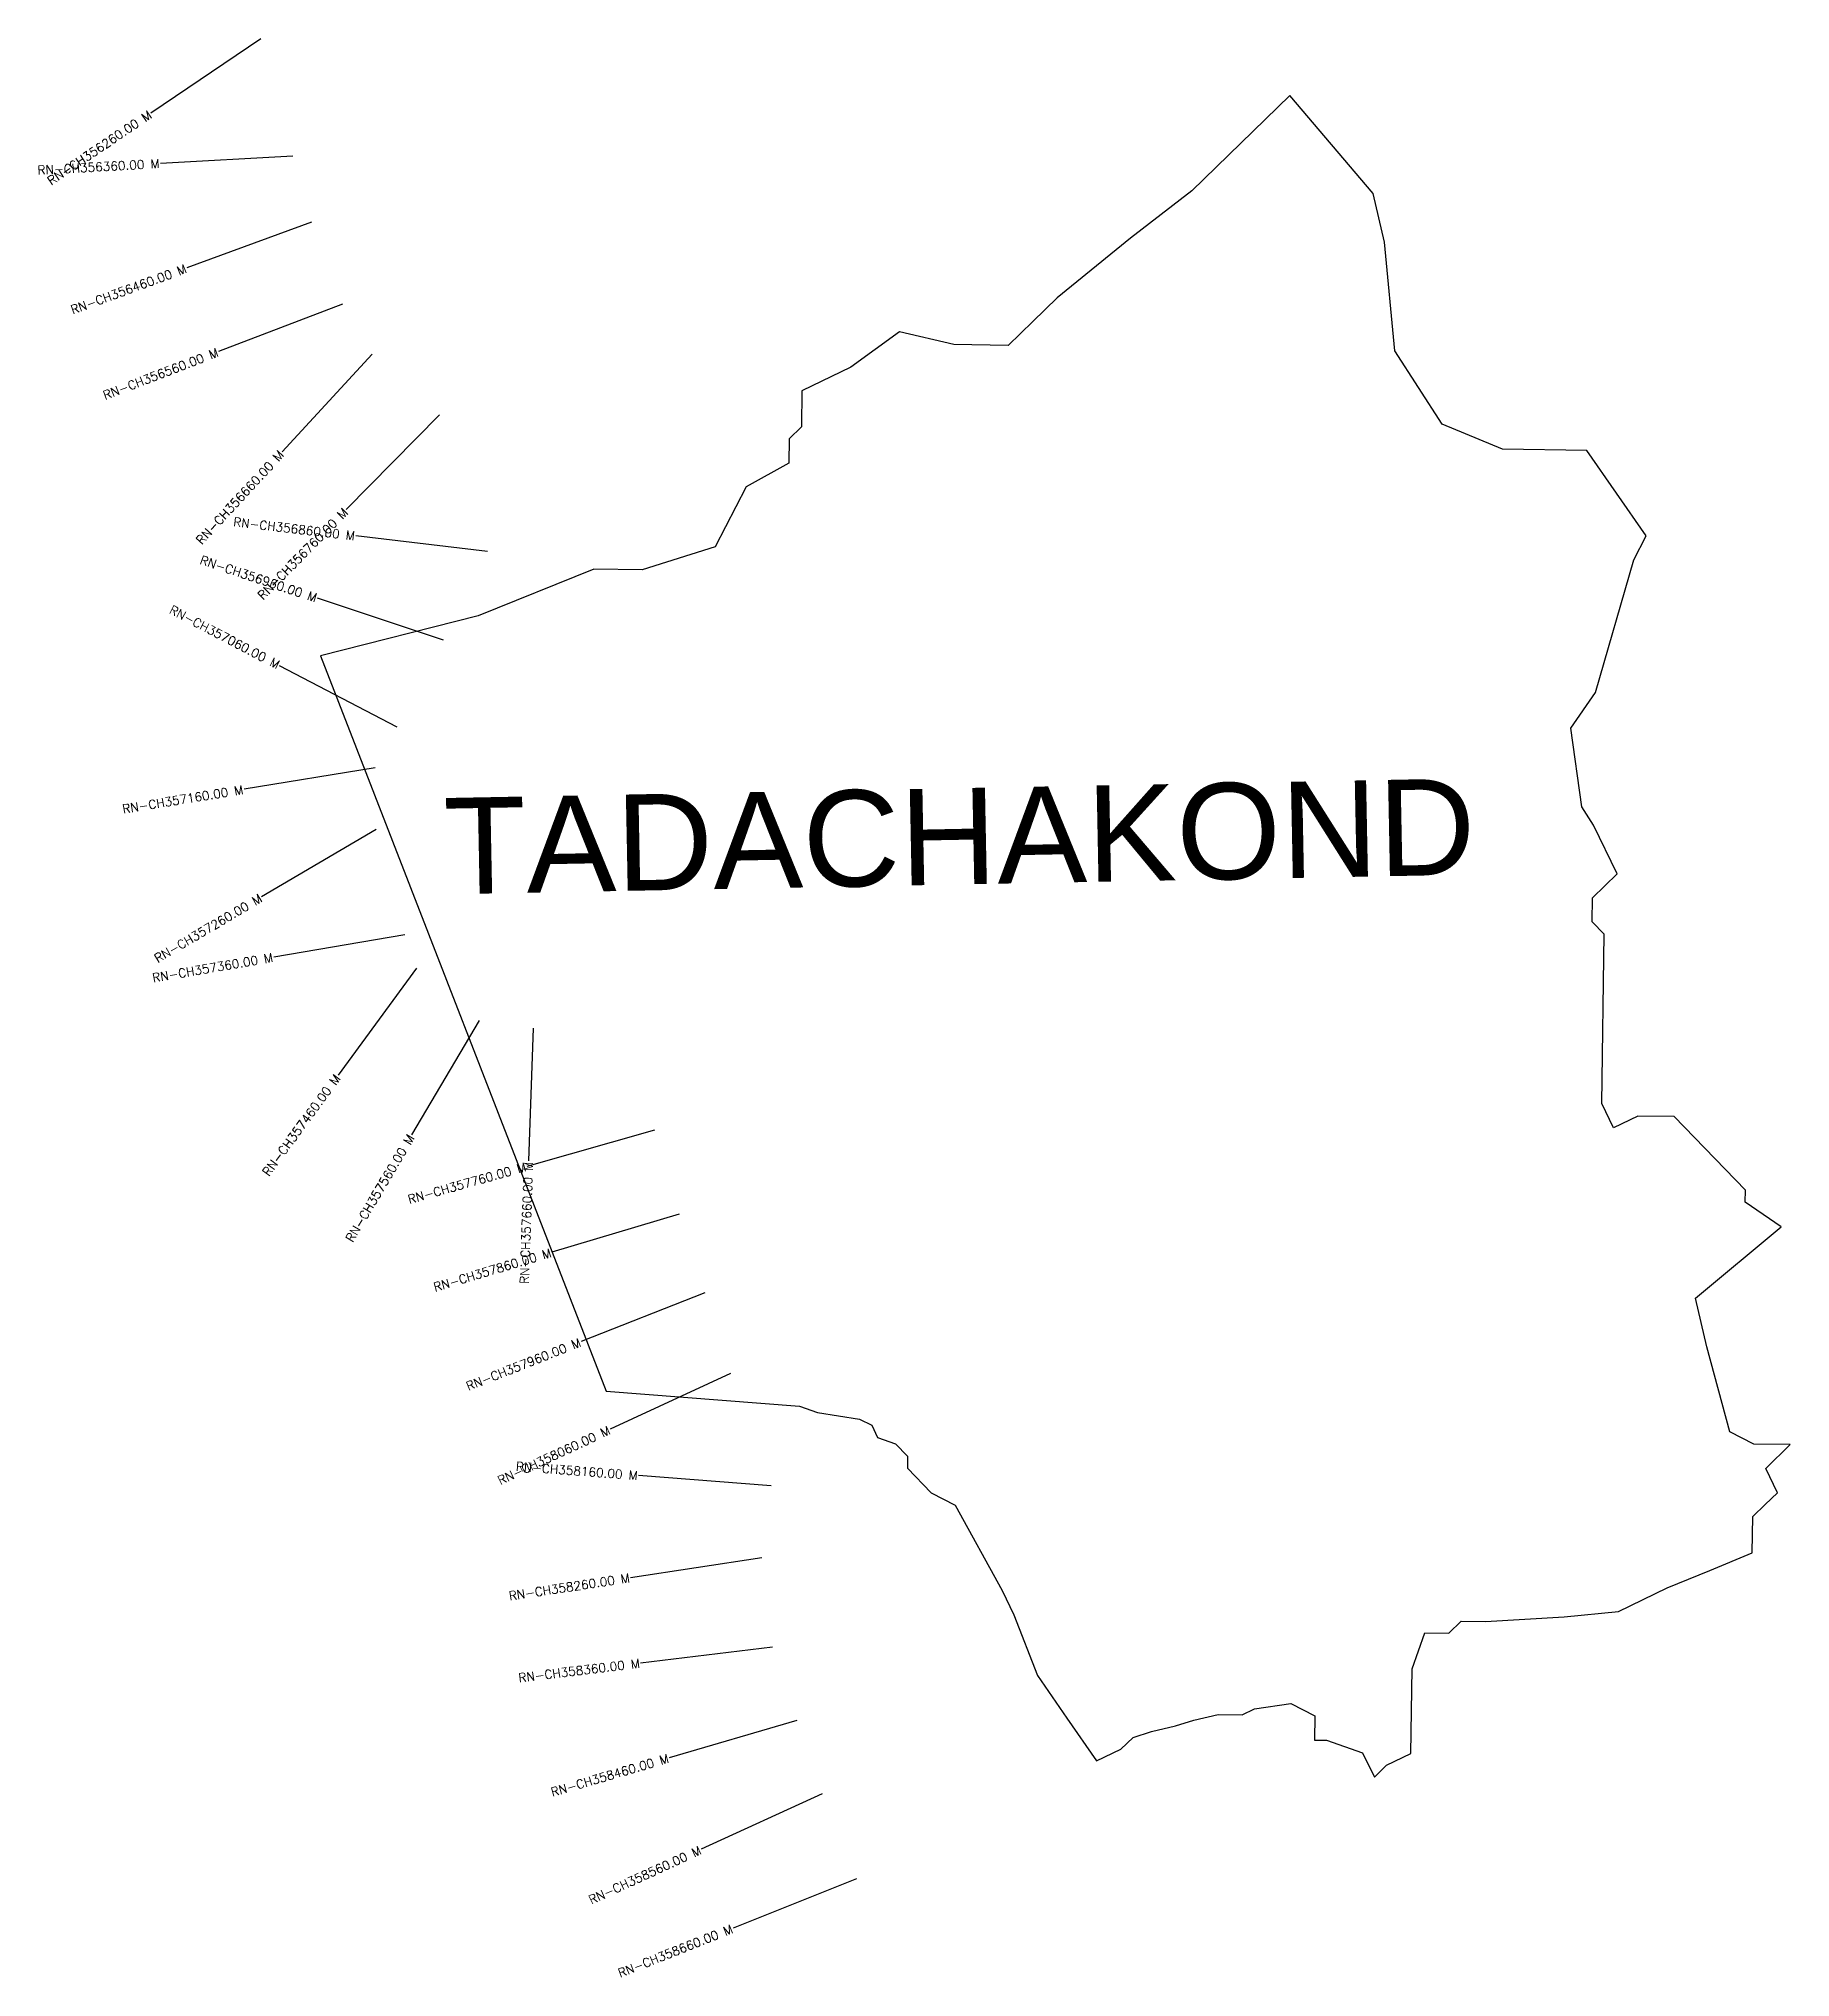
# Model space of a CAD drawing. Header units: metres. Extents: x 296343 to 298321, y 1974686 to 1976875.
import ezdxf
from ezdxf.enums import TextEntityAlignment as Align

# ---------------------------------------------------------------- set-up
doc = ezdxf.new("R2010")
doc.units = ezdxf.units.M
doc.header["$MEASUREMENT"] = 0
for name, color, linetype in [('CS', 134, 'Continuous'), ('CSMark', 6, 'Continuous'), ('VILLAGE BOUNDRY', 10, 'Continuous'), ('VILLAGE NAME', 250, 'Continuous')]:
    doc.layers.add(name, color=color, linetype=linetype)
doc.styles.get("Standard").update_dxf_attribs({"font": 'simplex.shx'})

msp = doc.modelspace()

# ---------------------------------------------------------------- linework, layer by layer
at = {"layer": 'CS'}
for p, q in [((296593.8, 1976875.5), (296469.5, 1976791.5)), ((296630, 1976743), (296480.3, 1976734.7)), ((296650.9, 1976668.4), (296510.1, 1976616.7)), ((296685.9, 1976575.9), (296545.9, 1976522.1)), ((296719.3, 1976519.1), (296617.6, 1976408.9)), ((296795.3, 1976450.7), (296690.1, 1976343.7)), ((296849.8, 1976296.5), (296700.8, 1976313.9)), ((296799.9, 1976196.1), (296657.6, 1976243.5)), ((296747.8, 1976097.9), (296614.9, 1976167.3)), ((296722.7, 1976051.9), (296574.7, 1976027.8)), ((296723.9, 1975982.4), (296594.6, 1975906.3)), ((296756.2, 1975863.5), (296608.3, 1975838.2)), ((296769.6, 1975825.9), (296680.9, 1975704.9)), ((296840.2, 1975766.7), (296763.9, 1975637.5)), ((296901.2, 1975758.1), (296896, 1975608.2)), ((297038.2, 1975642.7), (296893.9, 1975602)), ((297066, 1975548), (296922.3, 1975505)), ((297095, 1975459), (296955.4, 1975404.1)), ((297124.2, 1975368.2), (296988.1, 1975305)), ((297169.9, 1975241.3), (297020.3, 1975252.7)), ((297159.6, 1975159.8), (297011.3, 1975137.4)), ((297171.5, 1975059.1), (297022.6, 1975041)), ((297198.8, 1974976.2), (297054.9, 1974934)), ((297227.5, 1974893.4), (297091.1, 1974830.8)), ((297266.2, 1974797.2), (297126.9, 1974741.7))]:
    msp.add_line(p, q, dxfattribs=at)
at = {"layer": 'VILLAGE BOUNDRY'}
msp.add_lwpolyline([(298144, 1976286.9), (298158.1, 1976314), (298091.2, 1976410.5), (297995.7, 1976411.9), (297927.8, 1976440.2), (297901.1, 1976481.5), (297874.4, 1976522.9), (297862.5, 1976645.9), (297849.7, 1976700.7), (297755.7, 1976811.3), (297644.9, 1976703.6), (297575.9, 1976650.1), (297493, 1976583), (297465.3, 1976556.1), (297437.6, 1976529.2), (297376.2, 1976530.1), (297315, 1976544.6), (297259.8, 1976504.4), (297204.8, 1976477.9), (297204.2, 1976437), (297190.4, 1976423.5), (297190, 1976396.2), (297141.8, 1976369.6), (297106.7, 1976301.8), (297024.4, 1976275.7), (296969.8, 1976276.5), (296839.3, 1976223.8), (296661.2, 1976178.6), (296983.7, 1975348), (297201.9, 1975331.1), (297222.3, 1975324), (297269.9, 1975316.5), (297283.5, 1975309.5), (297290.1, 1975295.7), (297310.5, 1975288.6), (297324, 1975274.8), (297323.8, 1975261.1), (297350.7, 1975233.4), (297377.8, 1975219.4), (297431, 1975123.1), (297444.2, 1975095.6), (297470.6, 1975026.9), (297504, 1974978.6), (297537.4, 1974930.4), (297564.9, 1974943.6), (297578.8, 1974957.1), (297599.4, 1974963.6), (297626.7, 1974970.1), (297647.3, 1974976.6), (297674.7, 1974983), (297702, 1974982.6), (297715.8, 1974989.2), (297756.8, 1974995.5), (297783.9, 1974981.4), (297783.5, 1974954.1), (297797.2, 1974953.9), (297837.9, 1974939.7), (297851.2, 1974912.2), (297865, 1974925.7), (297892.5, 1974938.9), (297893.9, 1975034.5), (297908.2, 1975075.2), (297935.4, 1975074.8), (297949.3, 1975088.3), (297976.6, 1975087.9), (298065.4, 1975093.4), (298126.9, 1975099.3), (298181.9, 1975125.9), (298230, 1975145.7), (298278, 1975165.4), (298278.6, 1975206.4), (298292.5, 1975219.9), (298306.3, 1975233.3), (298293.1, 1975260.8), (298320.8, 1975287.7), (298279.8, 1975288.3), (298252.7, 1975302.3), (298226.8, 1975398.3), (298214, 1975453.1), (298310.7, 1975533.6), (298270.1, 1975561.5), (298270.3, 1975575.1), (298189.6, 1975658.2), (298148.7, 1975658.8), (298121.2, 1975645.5), (298107.9, 1975673), (298110.7, 1975864.1), (298097.2, 1975878), (298097.6, 1975905.3), (298125.3, 1975932.2), (298098.8, 1975987.2), (298085.4, 1976007.9), (298073.1, 1976096.8), (298100.9, 1976137.3)], close=True, dxfattribs=at)

# ---------------------------------------------------------------- texts
at = {"layer": 'CSMark'}
for s, rotation, p in [('RN-CH356260.00 M', 34.0274, (296468.7, 1976791)), ('RN-CH356360.00 M', 3.1823, (296479.3, 1976734.6)), ('RN-CH356460.00 M', 20.1561, (296509.1, 1976616.3)), ('RN-CH356560.00 M', 21.0274, (296545, 1976521.8)), ('RN-CH356660.00 M', 47.2785, (296616.9, 1976408.2)), ('RN-CH356760.00 M', 45.4996, (296689.4, 1976343)), ('RN-CH356860.00 M', 353.3414, (296699.8, 1976314)), ('RN-CH356960.00 M', 341.5856, (296656.6, 1976243.8)), ('RN-CH357060.00 M', 332.4173, (296614, 1976167.8)), ('RN-CH357160.00 M', 9.2668, (296573.7, 1976027.6)), ('RN-CH357260.00 M', 30.4734, (296593.7, 1975905.8)), ('RN-CH357360.00 M', 9.731, (296607.3, 1975838)), ('RN-CH357460.00 M', 53.7502, (296680.3, 1975704.1)), ('RN-CH357560.00 M', 59.4229, (296763.4, 1975636.7)), ('RN-CH357760.00 M', 15.7381, (296892.9, 1975601.7)), ('RN-CH357660.00 M', 88.0202, (296896, 1975607.2)), ('RN-CH357860.00 M', 16.6641, (296921.3, 1975504.7)), ('RN-CH357960.00 M', 21.489, (296954.5, 1975403.7)), ('RN-CH358060.00 M', 24.8947, (296987.2, 1975304.6)), ('RN-CH358160.00 M', 355.6466, (297019.3, 1975252.8)), ('RN-CH358260.00 M', 8.5887, (297010.3, 1975137.3)), ('RN-CH358360.00 M', 6.939, (297021.6, 1975040.9)), ('RN-CH358460.00 M', 16.3548, (297054, 1974933.7)), ('RN-CH358560.00 M', 24.6474, (297090.2, 1974830.4)), ('RN-CH358660.00 M', 21.7261, (297125.9, 1974741.3))]:
    msp.add_text(s, height=10, rotation=rotation, dxfattribs=at).set_placement(p, align=Align.MIDDLE_RIGHT)
at = {"layer": 'VILLAGE NAME', "insert": (296799.4, 1976017.9), "char_height": 108.748, "attachment_point": 1, "rotation": 1.1028}
msp.add_mtext_dynamic_manual_height_columns('{\\fArial|b0|i0|c0|p34;TADACHAKOND}', width=1571.314, gutter_width=543.7, heights=[0], dxfattribs=at)

doc.saveas('drawing.dxf')
